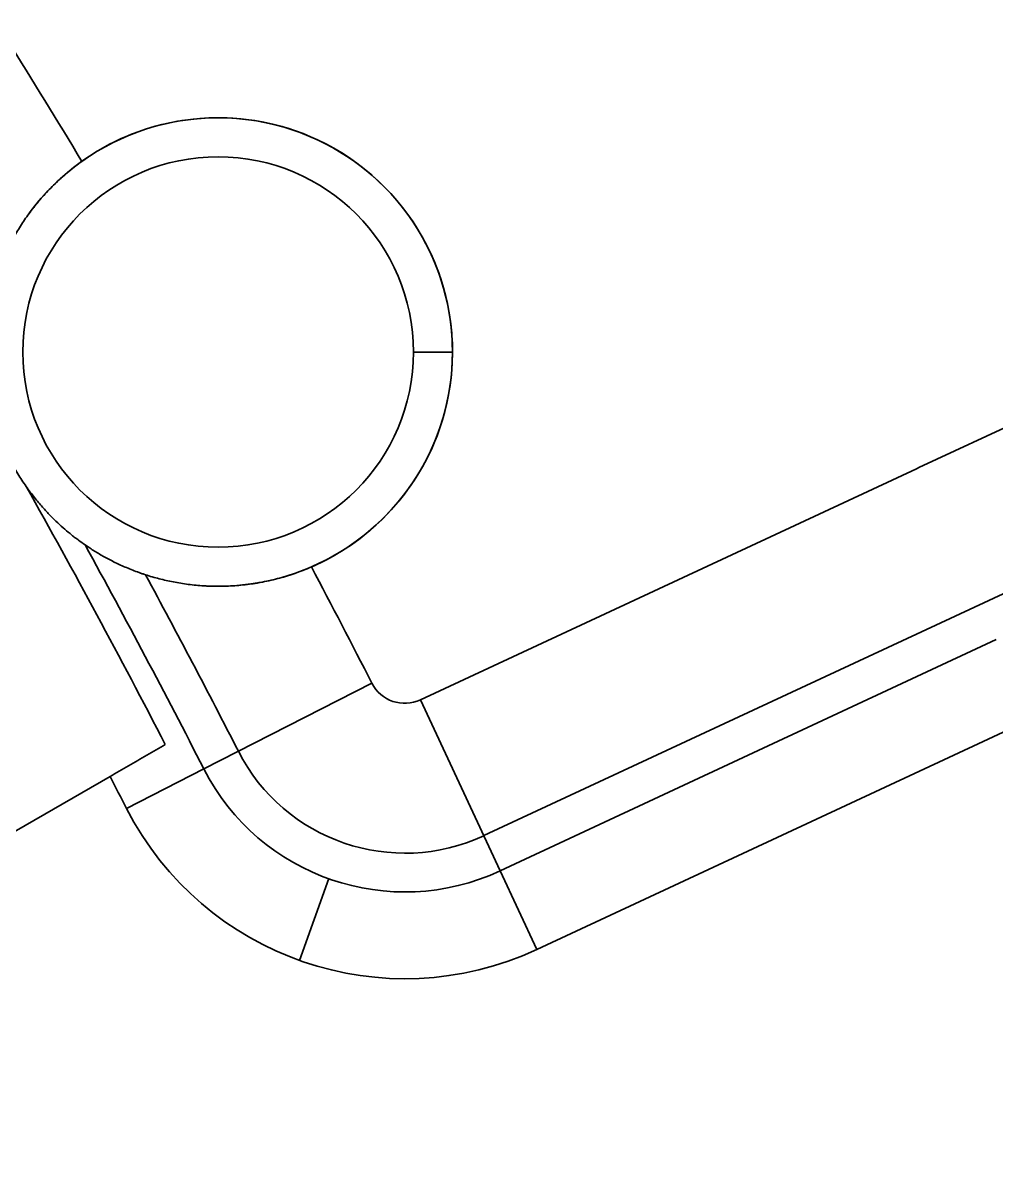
# Model space of a CAD drawing. Header units: millimetres. Extents: x -398 to 1086, y 978 to 1718.
# Drawn here: x 944.43 to 969.34, y 1506.48 to 1535.61 of the extents above; entities that cross this region are included whole.
import ezdxf

# ---------------------------------------------------------------- set-up
doc = ezdxf.new("R2010")
doc.units = ezdxf.units.MM
doc.layers.add('20', color=7, linetype='Continuous', true_color=0xffffff)

msp = doc.modelspace()

# ---------------------------------------------------------------- linework, layer by layer
at = {"layer": '20', "color": 7, "linetype": 'Continuous', "lineweight": 35}
for p, q in [((977.176, 1528.791), (967.366, 1524.217)), ((955.426, 1527.177), (954.426, 1527.177)), ((956.229, 1514.79), (978.798, 1525.314)), ((967.303, 1524.187), (954.607, 1518.267)), ((967.366, 1524.217), (967.303, 1524.187)), ((957.588, 1511.876), (980.353, 1522.492)), ((969.344, 1519.81), (956.648, 1513.89)), ((953.362, 1518.695), (949.061, 1516.499)), ((954.607, 1518.267), (956.648, 1513.89)), ((947.081, 1515.489), (949.061, 1516.499)), ((940.159, 1512.553), (946.661, 1516.307)), ((957.588, 1511.876), (956.648, 1513.89)), ((952.257, 1513.688), (951.512, 1511.594))]:
    msp.add_line(p, q, dxfattribs=at)
for centre, radius, start, end in [((758.426, 1419.177), 202.61, 0, 180), ((758.426, 1419.177), 201.12, 0, 180), ((758.426, 1419.177), 249.948, 26.71555, 33.28795), ((758.426, 1419.177), 248.955, 26.71555, 33.28795), ((758.426, 1419.177), 245.118, 26.71555, 33.28795), ((758.426, 1419.177), 218.87, 31.04793, 32.95487), ((949.426, 1527.177), 6, 0, 143.6822), ((949.426, 1527.177), 6, 0, 125.5265), ((949.426, 1527.177), 5, 0, 180), ((949.426, 1527.177), 5, 180, 0), ((949.426, 1527.177), 6, 275.2875, 0), ((949.426, 1527.177), 6, 293.4451, 0), ((758.426, 1419.177), 213.449, 27.31473, 29.32971), ((758.426, 1419.177), 214.04, 27.04513, 28.78333), ((758.426, 1419.177), 215.033, 27.04513, 28.40599), ((758.426, 1419.177), 218.87, 27.04513, 27.92362), ((954.207, 1519.126), 0.948, 207.0451, 295), ((954.207, 1519.126), 4.785, 207.0451, 295), ((954.207, 1519.126), 5.778, 207.0451, 295), ((758.426, 1419.177), 211.818, 27.04513, 27.29404), ((954.207, 1519.126), 8, 207.0451, 295), ((758.426, 1419.177), 204.318, 17.80537, 27.19463)]:
    msp.add_arc(centre, radius, start, end, dxfattribs=at)
for points, knots in [([(943.426, 1527.177), (943.426, 1527.264), (943.428, 1527.354), (943.437, 1527.539), (943.443, 1527.633), (943.461, 1527.827), (943.472, 1527.925), (943.501, 1528.125), (943.518, 1528.227), (943.558, 1528.433), (943.582, 1528.538), (943.635, 1528.75), (943.665, 1528.857), (943.708, 1528.993), (943.716, 1529.02), (943.734, 1529.075), (943.762, 1529.157), (943.791, 1529.238), (943.853, 1529.402), (943.898, 1529.511), (943.995, 1529.73), (944.048, 1529.839), (944.162, 1530.058), (944.223, 1530.167), (944.322, 1530.331), (944.356, 1530.386), (944.427, 1530.495), (944.463, 1530.549), (944.575, 1530.71), (944.654, 1530.816), (944.82, 1531.025), (944.908, 1531.127), (945.092, 1531.328), (945.188, 1531.426), (945.391, 1531.619), (945.496, 1531.712), (945.712, 1531.892), (945.824, 1531.978), (945.94, 1532.06)], [0, 0, 0, 0, 0.0625, 0.0625, 0.125, 0.125, 0.1875, 0.1875, 0.25, 0.25, 0.3125, 0.3125, 0.375, 0.375, 0.390625, 0.390625, 0.40625, 0.4375, 0.4375, 0.5, 0.5, 0.5625, 0.5625, 0.625, 0.625, 0.65625, 0.65625, 0.6875, 0.6875, 0.75, 0.75, 0.8125, 0.8125, 0.875, 0.875, 0.9375, 0.9375, 1, 1, 1, 1]), ([(944.514, 1523.732), (944.55, 1523.681), (944.585, 1523.632), (944.655, 1523.538), (944.69, 1523.493), (944.794, 1523.362), (944.862, 1523.281), (944.963, 1523.167), (944.997, 1523.13), (945.064, 1523.058), (945.096, 1523.023), (945.194, 1522.923), (945.258, 1522.861), (945.382, 1522.744), (945.443, 1522.689), (945.563, 1522.585), (945.622, 1522.536), (945.71, 1522.466), (945.739, 1522.444), (945.796, 1522.399), (945.825, 1522.378), (945.91, 1522.315), (945.966, 1522.275), (946.021, 1522.237)], [0, 0, 0, 0, 0.0625, 0.0625, 0.125, 0.125, 0.25, 0.25, 0.3125, 0.3125, 0.375, 0.375, 0.5, 0.5, 0.625, 0.625, 0.75, 0.75, 0.8125, 0.8125, 0.875, 0.875, 1, 1, 1, 1]), ([(951.814, 1521.672), (951.671, 1521.61), (951.527, 1521.555), (951.238, 1521.455), (951.093, 1521.411), (950.801, 1521.335), (950.654, 1521.302), (950.469, 1521.268), (950.432, 1521.262), (950.359, 1521.25), (950.249, 1521.233), (950.139, 1521.219), (949.922, 1521.196), (949.779, 1521.186), (949.497, 1521.176), (949.357, 1521.176), (949.185, 1521.182), (949.15, 1521.183), (949.081, 1521.187), (949.047, 1521.189), (948.945, 1521.196), (948.878, 1521.202), (948.679, 1521.222), (948.55, 1521.24), (948.297, 1521.283), (948.173, 1521.308), (947.932, 1521.365), (947.814, 1521.396), (947.641, 1521.448), (947.556, 1521.476), (947.472, 1521.504), (947.416, 1521.524), (947.389, 1521.534), (947.252, 1521.584), (947.146, 1521.626), (946.943, 1521.714), (946.845, 1521.76), (946.657, 1521.854), (946.566, 1521.902), (946.394, 1521.998), (946.313, 1522.047), (946.197, 1522.12), (946.16, 1522.144), (946.088, 1522.191), (946.054, 1522.214), (946.021, 1522.237)], [0, 0, 0, 0, 0.0625, 0.0625, 0.125, 0.125, 0.1875, 0.1875, 0.203125, 0.203125, 0.21875, 0.25, 0.25, 0.3125, 0.3125, 0.375, 0.375, 0.390625, 0.390625, 0.40625, 0.40625, 0.4375, 0.4375, 0.5, 0.5, 0.5625, 0.5625, 0.625, 0.625, 0.65625, 0.671875, 0.671875, 0.6875, 0.6875, 0.75, 0.75, 0.8125, 0.8125, 0.875, 0.875, 0.9375, 0.9375, 0.96875, 0.96875, 1, 1, 1, 1])]:
    msp.add_open_spline(points, degree=3, knots=knots, dxfattribs=at)
for points in [[(943.942, 1524.744), (943.994, 1524.625), (944.107, 1524.392), (944.298, 1524.054), (944.44, 1523.838), (944.514, 1523.732)], [(967.366, 1524.217), (967.346, 1524.206), (967.325, 1524.196), (967.303, 1524.187)], [(948.075, 1517.124), (947.918, 1517.033), (947.604, 1516.852), (947.132, 1516.579), (946.818, 1516.398), (946.661, 1516.307)]]:
    msp.add_open_spline(points, degree=3, dxfattribs=at)

doc.saveas('drawing.dxf')
